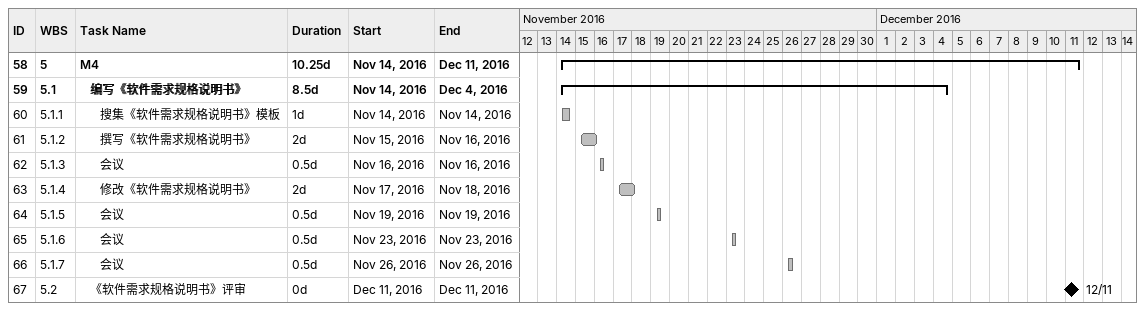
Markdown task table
| ID | WBS | Task | Duration | Start | Finish |
|---|---|---|---|---|---|
| 58 | 5 | **M4** | 10.25d | 2016-11-14 | 2016-12-11 |
| 59 | 5.1 | **编写《软件需求规格说明书》** | 8.5d | 2016-11-14 | 2016-12-04 |
| 60 | 5.1.1 | 搜集《软件需求规格说明书》模板 | 1d | 2016-11-14 | 2016-11-14 |
| 61 | 5.1.2 | 撰写《软件需求规格说明书》 | 2d | 2016-11-15 | 2016-11-16 |
| 62 | 5.1.3 | 会议 | 0.5d | 2016-11-16 | 2016-11-16 |
| 63 | 5.1.4 | 修改《软件需求规格说明书》 | 2d | 2016-11-17 | 2016-11-18 |
| 64 | 5.1.5 | 会议 | 0.5d | 2016-11-19 | 2016-11-19 |
| 65 | 5.1.6 | 会议 | 0.5d | 2016-11-23 | 2016-11-23 |
| 66 | 5.1.7 | 会议 | 0.5d | 2016-11-26 | 2016-11-26 |
| 67 | 5.2 | 《软件需求规格说明书》评审 | 0d | 2016-12-11 | 2016-12-11 |
